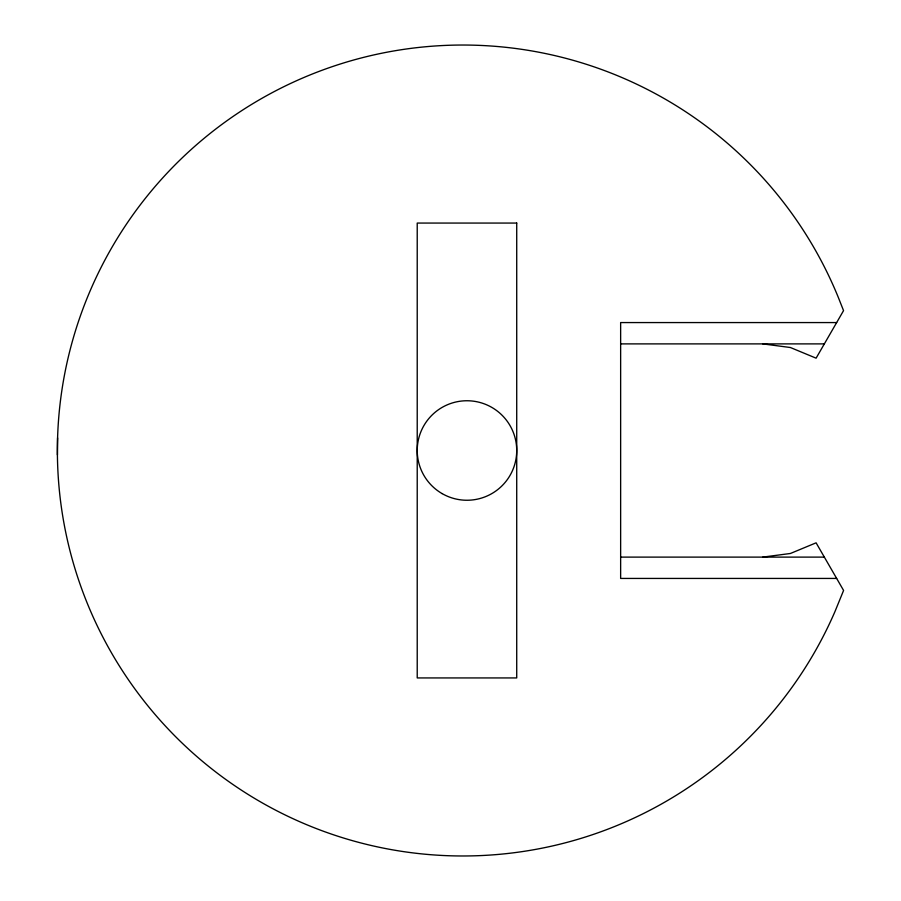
<?xml version="1.0" encoding="UTF-8"?>
<svg xmlns="http://www.w3.org/2000/svg" width="901" height="901" viewBox="0 0 901 901"><rect width="100%" height="100%" fill="white"/><g stroke="black" fill="none" stroke-linecap="round" stroke-linejoin="round"><path stroke-width="1.35" d="M57.416 454.881L57.585 437.897M762.798 557.111L790.391 553.484L816.103 542.83L843.584 590.437L835.036 611.407A405.473 405.473 0 0 1 212.208 769.229A405.473 405.473 0 0 1 218.752 126.748A405.473 405.473 0 0 1 838.234 297.206L843.55 310.631L816.103 358.17L790.391 347.516L762.798 343.889M836.657 322.569L620.643 322.569L620.643 578.431L836.657 578.431M620.643 343.889L824.347 343.889M620.643 557.111L824.347 557.111M516.723 223.065L417.219 223.065L417.219 677.935L516.723 677.935L516.723 223.065M442.098 493.59A49.758 49.758 0 0 0 516.723 450.5A49.758 49.758 0 0 0 442.098 407.41A49.758 49.758 0 0 0 442.098 493.59"/></g></svg>
